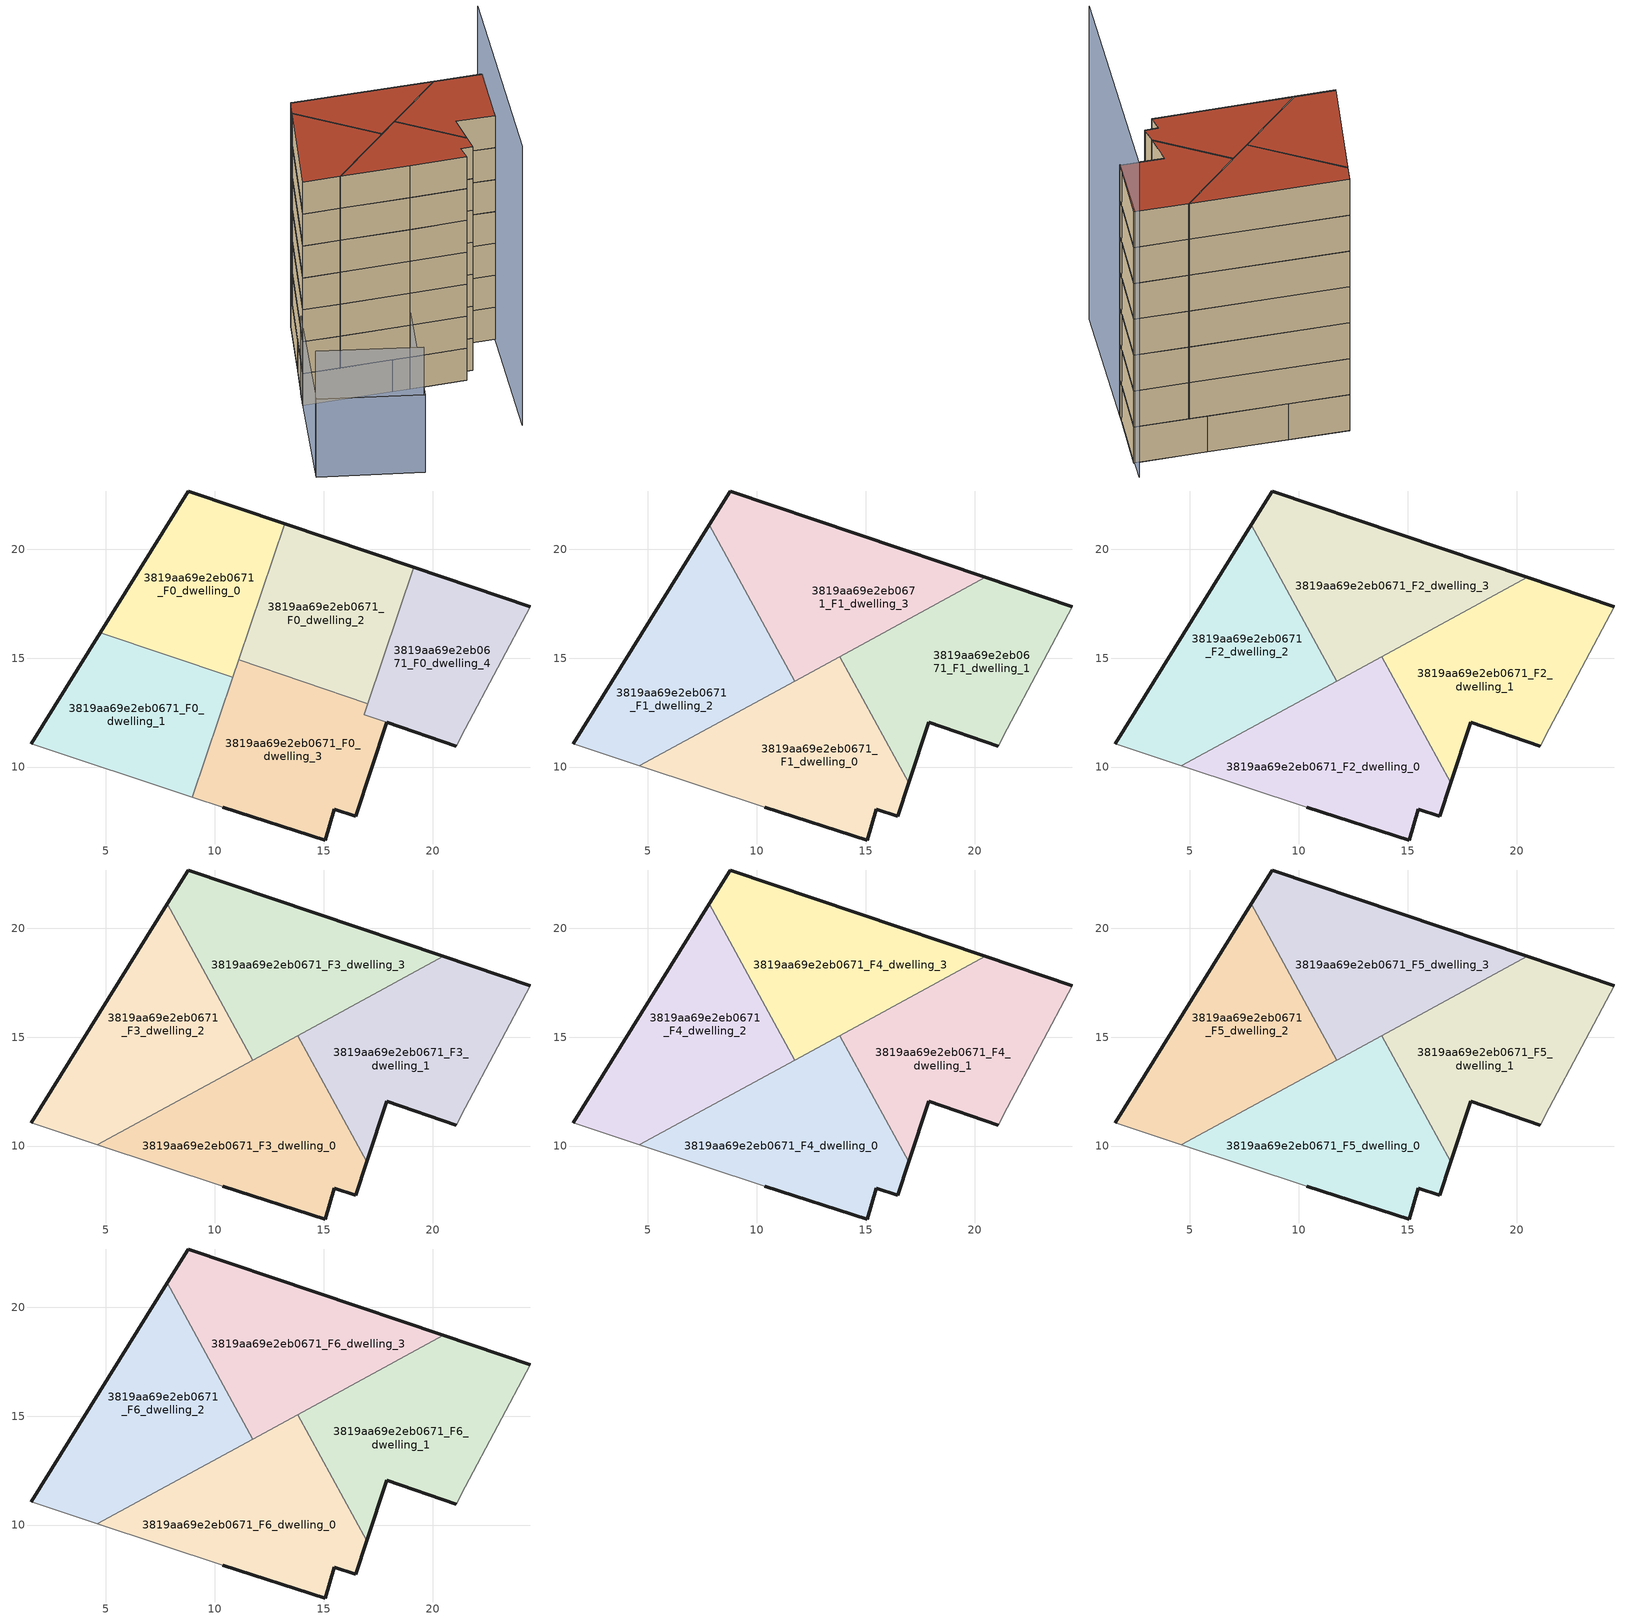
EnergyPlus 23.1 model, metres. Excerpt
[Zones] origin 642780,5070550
3819aa69e2eb0671_F0_dwelling_0
 floor ground (EU_floor_Construction): 10.82,14.11 13.2,21.17 8.77,22.67 4.73,16.17 z0
 wall outside (EU_wall_Construction): 4.73,16.17 8.77,22.67 13.2,21.17 z0:3
 wall to 3819aa69e2eb0671_F0_dwelling_1 (EU_wall_Construction): 10.82,14.11 4.73,16.17 z0:3
 wall to 3819aa69e2eb0671_F0_dwelling_2 (EU_wall_Construction): 13.2,21.17 11.09,14.92 z0:3
 wall to 3819aa69e2eb0671_F0_dwelling_3 (EU_wall_Construction): 11.09,14.92 10.82,14.11 z0:3
3819aa69e2eb0671_F0_dwelling_1
 floor ground (EU_floor_Construction): 8.96,8.62 10.82,14.11 4.73,16.17 1.56,11.06 z0
 wall outside (EU_wall_Construction): 1.56,11.06 4.73,16.17 z0:3
 wall adiabatic (EU_wall_Construction): 8.96,8.62 1.56,11.06 z0:3
 wall to 3819aa69e2eb0671_F0_dwelling_3 (EU_wall_Construction): 10.82,14.11 8.96,8.62 z0:3
3819aa69e2eb0671_F0_dwelling_2
 floor ground (EU_floor_Construction): 17.02,12.91 19.13,19.17 13.2,21.17 11.09,14.92 z0
 wall outside (EU_wall_Construction): 13.2,21.17 19.13,19.17 z0:3
 wall to 3819aa69e2eb0671_F0_dwelling_3 (EU_wall_Construction): 17.02,12.91 11.09,14.92 z0:3
 wall to 3819aa69e2eb0671_F0_dwelling_4 (EU_wall_Construction): 19.13,19.17 17.02,12.91 z0:3
3819aa69e2eb0671_F0_dwelling_3
 floor ground (EU_floor_Construction): 16.47,7.75 17.88,12.06 16.85,12.41 17.02,12.91 11.09,14.92 8.96,8.62 10.37,8.16 15.07,6.65 15.47,8.05 z0
 wall outside (EU_wall_Construction): 17.88,12.06 16.47,7.75 15.47,8.05 15.07,6.65 10.37,8.16 z0:3
 wall adiabatic (EU_wall_Construction): 10.37,8.16 8.96,8.62 z0:3
 wall to 3819aa69e2eb0671_F0_dwelling_4 (EU_wall_Construction): 16.85,12.41 17.88,12.06 / 17.02,12.91 16.85,12.42 z0:3; 16.85,12.42,3 16.85,12.42,0 16.85,12.41,0
3819aa69e2eb0671_F0_dwelling_4
 floor ground (EU_floor_Construction): 21.48,11.76 24.48,17.36 19.13,19.17 16.85,12.41 21.08,10.96 z0
 wall outside (EU_wall_Construction): 19.13,19.17 24.48,17.36 / 21.08,10.96 17.88,12.06 z0:3
 wall adiabatic (EU_wall_Construction): 24.48,17.36 21.48,11.76 21.08,10.96 z0:3
3819aa69e2eb0671_F1_dwelling_0
 floor to 3819aa69e2eb0671_F0_dwelling_3 (EU_floor_Construction): 16.47,7.75 16.97,9.27 14.52,13.76 12.59,14.41 10.54,13.29 8.96,8.62 10.37,8.16 15.07,6.65 15.47,8.05 z3
 floor to 3819aa69e2eb0671_F0_dwelling_2 (EU_floor_Construction): 14.52,13.76 13.8,15.07 12.59,14.41 z3
 floor to 3819aa69e2eb0671_F0_dwelling_1 (EU_floor_Construction): 8.96,8.62 10.54,13.29 4.61,10.06 z3
 wall outside (EU_wall_Construction): 16.97,9.27 16.47,7.75 15.47,8.05 15.07,6.65 10.37,8.16 z3:6
 wall adiabatic (EU_wall_Construction): 10.37,8.16 4.61,10.06 z3:6
 wall to 3819aa69e2eb0671_F1_dwelling_1 (EU_wall_Construction): 13.8,15.07 16.97,9.27 z3:6
 wall to 3819aa69e2eb0671_F1_dwelling_2 (EU_wall_Construction): 4.61,10.06 11.73,13.94 z3:6
 wall to 3819aa69e2eb0671_F1_dwelling_3 (EU_wall_Construction): 11.73,13.94 13.8,15.07 z3:6
3819aa69e2eb0671_F1_dwelling_1
 floor outside (EU_floor_Construction): 21.08,10.96 16.85,12.42 18.64,17.71 16.85,12.41 z3
 floor to 3819aa69e2eb0671_F0_dwelling_4 (EU_floor_Construction): 21.48,11.76 24.48,17.36 20.48,18.71 18.64,17.71 16.85,12.42 21.08,10.96 z3
 floor to 3819aa69e2eb0671_F0_dwelling_2 (EU_floor_Construction): 17.02,12.91 18.64,17.71 13.8,15.07 14.52,13.76 z3
 floor to 3819aa69e2eb0671_F0_dwelling_3 (EU_floor_Construction): 16.97,9.27 17.88,12.06 16.85,12.41 17.02,12.91 14.52,13.76 z3
 wall outside (EU_wall_Construction): 20.48,18.71 24.48,17.36 / 21.08,10.96 17.88,12.06 16.97,9.27 z3:6
 wall adiabatic (EU_wall_Construction): 24.48,17.36 21.48,11.76 21.08,10.96 z3:6
 wall to 3819aa69e2eb0671_F1_dwelling_3 (EU_wall_Construction): 13.8,15.07 20.48,18.71 z3:6
3819aa69e2eb0671_F1_dwelling_2
 floor to 3819aa69e2eb0671_F0_dwelling_0 (EU_floor_Construction): 10.82,14.11 11.13,15.05 7.82,21.12 4.73,16.17 z3
 floor to 3819aa69e2eb0671_F0_dwelling_1 (EU_floor_Construction): 10.54,13.29 10.82,14.11 4.73,16.17 1.56,11.06 4.61,10.06 z3
 floor to 3819aa69e2eb0671_F0_dwelling_3 (EU_floor_Construction): 11.73,13.94 11.23,14.87 11.09,14.92 10.54,13.29 z3
 floor to 3819aa69e2eb0671_F0_dwelling_2 (EU_floor_Construction): 11.23,14.87 11.13,15.05 11.09,14.92 z3
 wall outside (EU_wall_Construction): 1.56,11.06 7.81,21.12 z3:6
 wall to 3819aa69e2eb0671_F1_dwelling_3 (EU_wall_Construction): 7.81,21.12 11.73,13.94 z3:6
 wall adiabatic (EU_wall_Construction): 4.61,10.06 1.56,11.06 z3:6
3819aa69e2eb0671_F1_dwelling_3
 floor to 3819aa69e2eb0671_F0_dwelling_2 (EU_floor_Construction): 18.64,17.71 19.13,19.17 13.2,21.17 11.13,15.05 11.23,14.87 12.59,14.41 z3
 floor to 3819aa69e2eb0671_F0_dwelling_0 (EU_floor_Construction): 11.13,15.05 13.2,21.17 8.77,22.67 7.82,21.12 z3
 floor to 3819aa69e2eb0671_F0_dwelling_3 (EU_floor_Construction): 12.59,14.41 11.23,14.87 11.73,13.94 z3
 floor to 3819aa69e2eb0671_F0_dwelling_4 (EU_floor_Construction): 20.48,18.71 19.13,19.17 18.64,17.71 z3
 wall outside (EU_wall_Construction): 7.81,21.12 8.77,22.67 20.48,18.71 z3:6
3819aa69e2eb0671_F2_dwelling_0
 floor to 3819aa69e2eb0671_F1_dwelling_0 (EU_floor_Construction): 16.47,7.75 16.97,9.27 13.8,15.07 4.61,10.06 10.37,8.16 15.07,6.65 15.47,8.05 z6
 wall outside (EU_wall_Construction): 16.97,9.27 16.47,7.75 15.47,8.05 15.07,6.65 10.37,8.16 z6:9
 wall adiabatic (EU_wall_Construction): 10.37,8.16 4.61,10.06 z6:9
 wall to 3819aa69e2eb0671_F2_dwelling_1 (EU_wall_Construction): 13.8,15.07 16.97,9.27 z6:9
 wall to 3819aa69e2eb0671_F2_dwelling_2 (EU_wall_Construction): 4.61,10.06 11.73,13.94 z6:9
 wall to 3819aa69e2eb0671_F2_dwelling_3 (EU_wall_Construction): 11.73,13.94 13.8,15.07 z6:9
3819aa69e2eb0671_F2_dwelling_1
 floor to 3819aa69e2eb0671_F1_dwelling_1 (EU_floor_Construction): 21.08,10.96 21.48,11.76 24.48,17.36 20.48,18.71 13.8,15.07 16.97,9.27 17.88,12.06 z6
 wall outside (EU_wall_Construction): 20.48,18.71 24.48,17.36 / 21.08,10.96 17.88,12.06 16.97,9.27 z6:9
 wall adiabatic (EU_wall_Construction): 24.48,17.36 21.48,11.76 21.08,10.96 z6:9
 wall to 3819aa69e2eb0671_F2_dwelling_3 (EU_wall_Construction): 13.8,15.07 20.48,18.71 z6:9
3819aa69e2eb0671_F2_dwelling_2
 floor to 3819aa69e2eb0671_F1_dwelling_2 (EU_floor_Construction): 11.73,13.94 7.81,21.12 1.56,11.06 4.61,10.06 z6
 wall outside (EU_wall_Construction): 1.56,11.06 7.81,21.12 z6:9
 wall to 3819aa69e2eb0671_F2_dwelling_3 (EU_wall_Construction): 7.81,21.12 11.73,13.94 z6:9
 wall adiabatic (EU_wall_Construction): 4.61,10.06 1.56,11.06 z6:9
3819aa69e2eb0671_F2_dwelling_3
 floor to 3819aa69e2eb0671_F1_dwelling_3 (EU_floor_Construction): 20.48,18.71 8.77,22.67 7.81,21.12 11.73,13.94 z6
 wall outside (EU_wall_Construction): 7.81,21.12 8.77,22.67 20.48,18.71 z6:9
3819aa69e2eb0671_F3_dwelling_0
 floor to 3819aa69e2eb0671_F2_dwelling_0 (EU_floor_Construction): 16.47,7.75 16.97,9.27 13.8,15.07 4.61,10.06 10.37,8.16 15.07,6.65 15.47,8.05 z9
 wall outside (EU_wall_Construction): 16.97,9.27 16.47,7.75 15.47,8.05 15.07,6.65 10.37,8.16 z9:12
 wall adiabatic (EU_wall_Construction): 10.37,8.16 4.61,10.06 z9:12
 wall to 3819aa69e2eb0671_F3_dwelling_1 (EU_wall_Construction): 13.8,15.07 16.97,9.27 z9:12
 wall to 3819aa69e2eb0671_F3_dwelling_2 (EU_wall_Construction): 4.61,10.06 11.73,13.94 z9:12
 wall to 3819aa69e2eb0671_F3_dwelling_3 (EU_wall_Construction): 11.73,13.94 13.8,15.07 z9:12
3819aa69e2eb0671_F3_dwelling_1
 floor to 3819aa69e2eb0671_F2_dwelling_1 (EU_floor_Construction): 21.08,10.96 21.48,11.76 24.48,17.36 20.48,18.71 13.8,15.07 16.97,9.27 17.88,12.06 z9
 wall outside (EU_wall_Construction): 20.48,18.71 24.48,17.36 / 21.08,10.96 17.88,12.06 16.97,9.27 z9:12
 wall adiabatic (EU_wall_Construction): 24.48,17.36 21.48,11.76 21.08,10.96 z9:12
 wall to 3819aa69e2eb0671_F3_dwelling_3 (EU_wall_Construction): 13.8,15.07 20.48,18.71 z9:12
3819aa69e2eb0671_F3_dwelling_2
 floor to 3819aa69e2eb0671_F2_dwelling_2 (EU_floor_Construction): 11.73,13.94 7.81,21.12 1.56,11.06 4.61,10.06 z9
 wall outside (EU_wall_Construction): 1.56,11.06 7.81,21.12 z9:12
 wall to 3819aa69e2eb0671_F3_dwelling_3 (EU_wall_Construction): 7.81,21.12 11.73,13.94 z9:12
 wall adiabatic (EU_wall_Construction): 4.61,10.06 1.56,11.06 z9:12
3819aa69e2eb0671_F3_dwelling_3
 floor to 3819aa69e2eb0671_F2_dwelling_3 (EU_floor_Construction): 20.48,18.71 8.77,22.67 7.81,21.12 11.73,13.94 z9
 wall outside (EU_wall_Construction): 7.81,21.12 8.77,22.67 20.48,18.71 z9:12
3819aa69e2eb0671_F4_dwelling_0
 floor to 3819aa69e2eb0671_F3_dwelling_0 (EU_floor_Construction): 16.47,7.75 16.97,9.27 13.8,15.07 4.61,10.06 10.37,8.16 15.07,6.65 15.47,8.05 z12
 wall outside (EU_wall_Construction): 16.97,9.27 16.47,7.75 15.47,8.05 15.07,6.65 10.37,8.16 z12:15
 wall adiabatic (EU_wall_Construction): 10.37,8.16 4.61,10.06 z12:15
 wall to 3819aa69e2eb0671_F4_dwelling_1 (EU_wall_Construction): 13.8,15.07 16.97,9.27 z12:15
 wall to 3819aa69e2eb0671_F4_dwelling_2 (EU_wall_Construction): 4.61,10.06 11.73,13.94 z12:15
 wall to 3819aa69e2eb0671_F4_dwelling_3 (EU_wall_Construction): 11.73,13.94 13.8,15.07 z12:15
3819aa69e2eb0671_F4_dwelling_1
 floor to 3819aa69e2eb0671_F3_dwelling_1 (EU_floor_Construction): 21.08,10.96 21.48,11.76 24.48,17.36 20.48,18.71 13.8,15.07 16.97,9.27 17.88,12.06 z12
 wall outside (EU_wall_Construction): 20.48,18.71 24.48,17.36 / 21.08,10.96 17.88,12.06 16.97,9.27 z12:15
 wall adiabatic (EU_wall_Construction): 24.48,17.36 21.48,11.76 21.08,10.96 z12:15
 wall to 3819aa69e2eb0671_F4_dwelling_3 (EU_wall_Construction): 13.8,15.07 20.48,18.71 z12:15
3819aa69e2eb0671_F4_dwelling_2
 floor to 3819aa69e2eb0671_F3_dwelling_2 (EU_floor_Construction): 11.73,13.94 7.81,21.12 1.56,11.06 4.61,10.06 z12
 wall outside (EU_wall_Construction): 1.56,11.06 7.81,21.12 z12:15
 wall to 3819aa69e2eb0671_F4_dwelling_3 (EU_wall_Construction): 7.81,21.12 11.73,13.94 z12:15
 wall adiabatic (EU_wall_Construction): 4.61,10.06 1.56,11.06 z12:15
3819aa69e2eb0671_F4_dwelling_3
 floor to 3819aa69e2eb0671_F3_dwelling_3 (EU_floor_Construction): 20.48,18.71 8.77,22.67 7.81,21.12 11.73,13.94 z12
 wall outside (EU_wall_Construction): 7.81,21.12 8.77,22.67 20.48,18.71 z12:15
3819aa69e2eb0671_F5_dwelling_0
 floor to 3819aa69e2eb0671_F4_dwelling_0 (EU_floor_Construction): 16.47,7.75 16.97,9.27 13.8,15.07 4.61,10.06 10.37,8.16 15.07,6.65 15.47,8.05 z15
 wall outside (EU_wall_Construction): 16.97,9.27 16.47,7.75 15.47,8.05 15.07,6.65 10.37,8.16 z15:18
 wall adiabatic (EU_wall_Construction): 10.37,8.16 4.61,10.06 z15:18
 wall to 3819aa69e2eb0671_F5_dwelling_1 (EU_wall_Construction): 13.8,15.07 16.97,9.27 z15:18
 wall to 3819aa69e2eb0671_F5_dwelling_2 (EU_wall_Construction): 4.61,10.06 11.73,13.94 z15:18
 wall to 3819aa69e2eb0671_F5_dwelling_3 (EU_wall_Construction): 11.73,13.94 13.8,15.07 z15:18
3819aa69e2eb0671_F5_dwelling_1
 floor to 3819aa69e2eb0671_F4_dwelling_1 (EU_floor_Construction): 21.08,10.96 21.48,11.76 24.48,17.36 20.48,18.71 13.8,15.07 16.97,9.27 17.88,12.06 z15
 wall outside (EU_wall_Construction): 20.48,18.71 24.48,17.36 / 21.08,10.96 17.88,12.06 16.97,9.27 z15:18
 wall adiabatic (EU_wall_Construction): 24.48,17.36 21.48,11.76 21.08,10.96 z15:18
 wall to 3819aa69e2eb0671_F5_dwelling_3 (EU_wall_Construction): 13.8,15.07 20.48,18.71 z15:18
3819aa69e2eb0671_F5_dwelling_2
 floor to 3819aa69e2eb0671_F4_dwelling_2 (EU_floor_Construction): 11.73,13.94 7.81,21.12 1.56,11.06 4.61,10.06 z15
 wall outside (EU_wall_Construction): 1.56,11.06 7.81,21.12 z15:18
 wall to 3819aa69e2eb0671_F5_dwelling_3 (EU_wall_Construction): 7.81,21.12 11.73,13.94 z15:18
 wall adiabatic (EU_wall_Construction): 4.61,10.06 1.56,11.06 z15:18
3819aa69e2eb0671_F5_dwelling_3
 floor to 3819aa69e2eb0671_F4_dwelling_3 (EU_floor_Construction): 20.48,18.71 8.77,22.67 7.81,21.12 11.73,13.94 z15
 wall outside (EU_wall_Construction): 7.81,21.12 8.77,22.67 20.48,18.71 z15:18
3819aa69e2eb0671_F6_dwelling_0
 floor to 3819aa69e2eb0671_F5_dwelling_0 (EU_floor_Construction): 16.47,7.75 16.97,9.27 13.8,15.07 4.61,10.06 10.37,8.16 15.07,6.65 15.47,8.05 z18
 wall outside (EU_wall_Construction): 16.97,9.27 16.47,7.75 15.47,8.05 15.07,6.65 10.37,8.16 z18:21
 wall adiabatic (EU_wall_Construction): 10.37,8.16 4.61,10.06 z18:21
 wall to 3819aa69e2eb0671_F6_dwelling_1 (EU_wall_Construction): 13.8,15.07 16.97,9.27 z18:21
 wall to 3819aa69e2eb0671_F6_dwelling_2 (EU_wall_Construction): 4.61,10.06 11.73,13.94 z18:21
 wall to 3819aa69e2eb0671_F6_dwelling_3 (EU_wall_Construction): 11.73,13.94 13.8,15.07 z18:21
 roof outside (EU_roof_Construction): 13.8,15.07 16.97,9.27 16.47,7.75 15.47,8.05 15.07,6.65 10.37,8.16 4.61,10.06 z21
3819aa69e2eb0671_F6_dwelling_1
 floor to 3819aa69e2eb0671_F5_dwelling_1 (EU_floor_Construction): 21.08,10.96 21.48,11.76 24.48,17.36 20.48,18.71 13.8,15.07 16.97,9.27 17.88,12.06 z18
 wall outside (EU_wall_Construction): 20.48,18.71 24.48,17.36 / 21.08,10.96 17.88,12.06 16.97,9.27 z18:21
 wall adiabatic (EU_wall_Construction): 24.48,17.36 21.48,11.76 21.08,10.96 z18:21
 wall to 3819aa69e2eb0671_F6_dwelling_3 (EU_wall_Construction): 13.8,15.07 20.48,18.71 z18:21
 roof outside (EU_roof_Construction): 24.48,17.36 21.48,11.76 21.08,10.96 17.88,12.06 16.97,9.27 13.8,15.07 20.48,18.71 z21
3819aa69e2eb0671_F6_dwelling_2
 floor to 3819aa69e2eb0671_F5_dwelling_2 (EU_floor_Construction): 11.73,13.94 7.81,21.12 1.56,11.06 4.61,10.06 z18
 wall outside (EU_wall_Construction): 1.56,11.06 7.81,21.12 z18:21
 wall to 3819aa69e2eb0671_F6_dwelling_3 (EU_wall_Construction): 7.81,21.12 11.73,13.94 z18:21
 wall adiabatic (EU_wall_Construction): 4.61,10.06 1.56,11.06 z18:21
 roof outside (EU_roof_Construction): 7.81,21.12 11.73,13.94 4.61,10.06 1.56,11.06 z21
3819aa69e2eb0671_F6_dwelling_3
 floor to 3819aa69e2eb0671_F5_dwelling_3 (EU_floor_Construction): 20.48,18.71 8.77,22.67 7.81,21.12 11.73,13.94 z18
 wall outside (EU_wall_Construction): 7.81,21.12 8.77,22.67 20.48,18.71 z18:21
 roof outside (EU_roof_Construction): 20.48,18.71 11.73,13.94 7.81,21.12 8.77,22.67 z21
shading: -4.63,0.73 2.96,-3.95 z0:11.7; -4.74,0.56 2.62,12.81 / 2.62,12.81 10.37,8.16 / 10.37,8.16 3.01,-4.1 / 3.01,-4.1 -4.74,0.56 z0:7.3; 14.22,-2.26 25.4,19.33 z0:26.2
[Building]
EU S2 Campaign: North Axis=0; Terrain=City; Solar Distribution=FullExterior
[Site:Location]
Lyon-Bron: Latitude=45.75; Longitude=5; Time Zone=1; Elevation=198
[SizingPeriod:WeatherFileDays]
AnnualSizingPeriod: Begin Month=1; Begin Day of Month=1; End Month=12; End Day of Month=31; Day of Week for Start Day=Monday; Use Weather File Daylight Saving Period=No; Use Weather File Rain and Snow Indicators=No
[MATERIAL]
EU_InternalMass_Material: Roughness=MediumRough; Thickness=0.1; Conductivity=1; Density=1800; Specific Heat=900; Thermal Absorptance=0.9; Solar Absorptance=0.7; Visible Absorptance=0.7
[MATERIAL:NOMASS] Roughness=MediumRough; Thermal Absorptance=0.9; Solar Absorptance=0.7; Visible Absorptance=0.7
Name | Thermal Resistance
EU_wall_NoMass | 0.776494
EU_roof_NoMass | 0.486893
EU_floor_NoMass | 0.421597
[CONSTRUCTION]
EU_wall_Construction: EU_wall_NoMass
EU_roof_Construction: EU_roof_NoMass
EU_floor_Construction: EU_floor_NoMass
EU_InternalMass_Construction: EU_InternalMass_Material
[ZONE] Type=1; Multiplier=1; Ceiling Height=autocalculate; Floor Area=autocalculate; Part of Total Floor Area=Yes
Name | Volume
3819aa69e2eb0671_F0_dwelling_0 | 124.014
3819aa69e2eb0671_F1_dwelling_0; 3819aa69e2eb0671_F2_dwelling_0; 3819aa69e2eb0671_F3_dwelling_0; 3819aa69e2eb0671_F4_dwelling_0; 3819aa69e2eb0671_F5_dwelling_0; 3819aa69e2eb0671_F6_dwelling_0 | 155.02
3819aa69e2eb0671_F0_dwelling_1 | 123.998
3819aa69e2eb0671_F1_dwelling_1; 3819aa69e2eb0671_F2_dwelling_1; 3819aa69e2eb0671_F3_dwelling_1; 3819aa69e2eb0671_F4_dwelling_1; 3819aa69e2eb0671_F5_dwelling_1; 3819aa69e2eb0671_F6_dwelling_1 | 155.005
3819aa69e2eb0671_F0_dwelling_2 | 124.003
3819aa69e2eb0671_F1_dwelling_2; 3819aa69e2eb0671_F2_dwelling_2; 3819aa69e2eb0671_F3_dwelling_2; 3819aa69e2eb0671_F4_dwelling_2; 3819aa69e2eb0671_F5_dwelling_2; 3819aa69e2eb0671_F6_dwelling_2 | 155.018
3819aa69e2eb0671_F0_dwelling_3 | 139.746
3819aa69e2eb0671_F1_dwelling_3; 3819aa69e2eb0671_F2_dwelling_3; 3819aa69e2eb0671_F3_dwelling_3; 3819aa69e2eb0671_F4_dwelling_3; 3819aa69e2eb0671_F5_dwelling_3; 3819aa69e2eb0671_F6_dwelling_3 | 155.015
3819aa69e2eb0671_F0_dwelling_4 | 108.27
[INTERNALMASS] Construction=EU_InternalMass_Construction
Name | Zone or ZoneList | Surface Area
3819aa69e2eb0671_F0_dwelling_0_EU_InternalMass | 3819aa69e2eb0671_F0_dwelling_0 | 41.3382
3819aa69e2eb0671_F0_dwelling_1_EU_InternalMass | 3819aa69e2eb0671_F0_dwelling_1 | 41.3322
3819aa69e2eb0671_F0_dwelling_2_EU_InternalMass | 3819aa69e2eb0671_F0_dwelling_2 | 41.3345
3819aa69e2eb0671_F0_dwelling_3_EU_InternalMass | 3819aa69e2eb0671_F0_dwelling_3 | 46.5823
3819aa69e2eb0671_F0_dwelling_4_EU_InternalMass | 3819aa69e2eb0671_F0_dwelling_4 | 36.0888
3819aa69e2eb0671_F1_dwelling_0_EU_InternalMass | 3819aa69e2eb0671_F1_dwelling_0 | 51.6733
3819aa69e2eb0671_F1_dwelling_1_EU_InternalMass | 3819aa69e2eb0671_F1_dwelling_1 | 51.6685
3819aa69e2eb0671_F1_dwelling_2_EU_InternalMass | 3819aa69e2eb0671_F1_dwelling_2 | 51.6728
3819aa69e2eb0671_F1_dwelling_3_EU_InternalMass | 3819aa69e2eb0671_F1_dwelling_3 | 51.6719
3819aa69e2eb0671_F2_dwelling_0_EU_InternalMass | 3819aa69e2eb0671_F2_dwelling_0 | 51.6733
3819aa69e2eb0671_F2_dwelling_1_EU_InternalMass | 3819aa69e2eb0671_F2_dwelling_1 | 51.6685
3819aa69e2eb0671_F2_dwelling_2_EU_InternalMass | 3819aa69e2eb0671_F2_dwelling_2 | 51.6728
3819aa69e2eb0671_F2_dwelling_3_EU_InternalMass | 3819aa69e2eb0671_F2_dwelling_3 | 51.6719
3819aa69e2eb0671_F3_dwelling_0_EU_InternalMass | 3819aa69e2eb0671_F3_dwelling_0 | 51.6733
3819aa69e2eb0671_F3_dwelling_1_EU_InternalMass | 3819aa69e2eb0671_F3_dwelling_1 | 51.6685
3819aa69e2eb0671_F3_dwelling_2_EU_InternalMass | 3819aa69e2eb0671_F3_dwelling_2 | 51.6728
3819aa69e2eb0671_F3_dwelling_3_EU_InternalMass | 3819aa69e2eb0671_F3_dwelling_3 | 51.6719
3819aa69e2eb0671_F4_dwelling_0_EU_InternalMass | 3819aa69e2eb0671_F4_dwelling_0 | 51.6733
3819aa69e2eb0671_F4_dwelling_1_EU_InternalMass | 3819aa69e2eb0671_F4_dwelling_1 | 51.6685
3819aa69e2eb0671_F4_dwelling_2_EU_InternalMass | 3819aa69e2eb0671_F4_dwelling_2 | 51.6728
3819aa69e2eb0671_F4_dwelling_3_EU_InternalMass | 3819aa69e2eb0671_F4_dwelling_3 | 51.6719
3819aa69e2eb0671_F5_dwelling_0_EU_InternalMass | 3819aa69e2eb0671_F5_dwelling_0 | 51.6733
3819aa69e2eb0671_F5_dwelling_1_EU_InternalMass | 3819aa69e2eb0671_F5_dwelling_1 | 51.6685
3819aa69e2eb0671_F5_dwelling_2_EU_InternalMass | 3819aa69e2eb0671_F5_dwelling_2 | 51.6728
3819aa69e2eb0671_F5_dwelling_3_EU_InternalMass | 3819aa69e2eb0671_F5_dwelling_3 | 51.6719
3819aa69e2eb0671_F6_dwelling_0_EU_InternalMass | 3819aa69e2eb0671_F6_dwelling_0 | 51.6733
3819aa69e2eb0671_F6_dwelling_1_EU_InternalMass | 3819aa69e2eb0671_F6_dwelling_1 | 51.6685
3819aa69e2eb0671_F6_dwelling_2_EU_InternalMass | 3819aa69e2eb0671_F6_dwelling_2 | 51.6728
3819aa69e2eb0671_F6_dwelling_3_EU_InternalMass | 3819aa69e2eb0671_F6_dwelling_3 | 51.6719
[OTHEREQUIPMENT] Fuel Type=Electricity; Design Level Calculation Method=Watts/Area; Power per Zone Floor Area=1; Fraction Latent=0; Fraction Radiant=0; Fraction Lost=0; Carbon Dioxide Generation Rate=0; EndUse Subcategory=EU_Step8_InternalGains
Name | Zone or ZoneList or Space or SpaceList | Schedule
EU_Step8_InternalGain_3819aa69e2eb0671_F0_dwelling_0_f000 | 3819aa69e2eb0671_F0_dwelling_0 | EU_Step8_GainSchedule_3819aa69e2eb0671_F0_dwelling_0_f000
EU_Step8_InternalGain_3819aa69e2eb0671_F0_dwelling_1_f000 | 3819aa69e2eb0671_F0_dwelling_1 | EU_Step8_GainSchedule_3819aa69e2eb0671_F0_dwelling_1_f000
EU_Step8_InternalGain_3819aa69e2eb0671_F0_dwelling_2_f000 | 3819aa69e2eb0671_F0_dwelling_2 | EU_Step8_GainSchedule_3819aa69e2eb0671_F0_dwelling_2_f000
EU_Step8_InternalGain_3819aa69e2eb0671_F0_dwelling_3_f000 | 3819aa69e2eb0671_F0_dwelling_3 | EU_Step8_GainSchedule_3819aa69e2eb0671_F0_dwelling_3_f000
EU_Step8_InternalGain_3819aa69e2eb0671_F0_dwelling_4_f000 | 3819aa69e2eb0671_F0_dwelling_4 | EU_Step8_GainSchedule_3819aa69e2eb0671_F0_dwelling_4_f000
EU_Step8_InternalGain_3819aa69e2eb0671_F1_dwelling_0_f000 | 3819aa69e2eb0671_F1_dwelling_0 | EU_Step8_GainSchedule_3819aa69e2eb0671_F1_dwelling_0_f000
EU_Step8_InternalGain_3819aa69e2eb0671_F1_dwelling_1_f000 | 3819aa69e2eb0671_F1_dwelling_1 | EU_Step8_GainSchedule_3819aa69e2eb0671_F1_dwelling_1_f000
EU_Step8_InternalGain_3819aa69e2eb0671_F1_dwelling_2_f000 | 3819aa69e2eb0671_F1_dwelling_2 | EU_Step8_GainSchedule_3819aa69e2eb0671_F1_dwelling_2_f000
EU_Step8_InternalGain_3819aa69e2eb0671_F1_dwelling_3_f000 | 3819aa69e2eb0671_F1_dwelling_3 | EU_Step8_GainSchedule_3819aa69e2eb0671_F1_dwelling_3_f000
EU_Step8_InternalGain_3819aa69e2eb0671_F2_dwelling_0_f000 | 3819aa69e2eb0671_F2_dwelling_0 | EU_Step8_GainSchedule_3819aa69e2eb0671_F2_dwelling_0_f000
EU_Step8_InternalGain_3819aa69e2eb0671_F2_dwelling_1_f000 | 3819aa69e2eb0671_F2_dwelling_1 | EU_Step8_GainSchedule_3819aa69e2eb0671_F2_dwelling_1_f000
EU_Step8_InternalGain_3819aa69e2eb0671_F2_dwelling_2_f000 | 3819aa69e2eb0671_F2_dwelling_2 | EU_Step8_GainSchedule_3819aa69e2eb0671_F2_dwelling_2_f000
EU_Step8_InternalGain_3819aa69e2eb0671_F2_dwelling_3_f000 | 3819aa69e2eb0671_F2_dwelling_3 | EU_Step8_GainSchedule_3819aa69e2eb0671_F2_dwelling_3_f000
EU_Step8_InternalGain_3819aa69e2eb0671_F3_dwelling_0_f000 | 3819aa69e2eb0671_F3_dwelling_0 | EU_Step8_GainSchedule_3819aa69e2eb0671_F3_dwelling_0_f000
EU_Step8_InternalGain_3819aa69e2eb0671_F3_dwelling_1_f000 | 3819aa69e2eb0671_F3_dwelling_1 | EU_Step8_GainSchedule_3819aa69e2eb0671_F3_dwelling_1_f000
EU_Step8_InternalGain_3819aa69e2eb0671_F3_dwelling_2_f000 | 3819aa69e2eb0671_F3_dwelling_2 | EU_Step8_GainSchedule_3819aa69e2eb0671_F3_dwelling_2_f000
EU_Step8_InternalGain_3819aa69e2eb0671_F3_dwelling_3_f000 | 3819aa69e2eb0671_F3_dwelling_3 | EU_Step8_GainSchedule_3819aa69e2eb0671_F3_dwelling_3_f000
EU_Step8_InternalGain_3819aa69e2eb0671_F4_dwelling_0_f000 | 3819aa69e2eb0671_F4_dwelling_0 | EU_Step8_GainSchedule_3819aa69e2eb0671_F4_dwelling_0_f000
EU_Step8_InternalGain_3819aa69e2eb0671_F4_dwelling_1_f000 | 3819aa69e2eb0671_F4_dwelling_1 | EU_Step8_GainSchedule_3819aa69e2eb0671_F4_dwelling_1_f000
EU_Step8_InternalGain_3819aa69e2eb0671_F4_dwelling_2_f000 | 3819aa69e2eb0671_F4_dwelling_2 | EU_Step8_GainSchedule_3819aa69e2eb0671_F4_dwelling_2_f000
EU_Step8_InternalGain_3819aa69e2eb0671_F4_dwelling_3_f000 | 3819aa69e2eb0671_F4_dwelling_3 | EU_Step8_GainSchedule_3819aa69e2eb0671_F4_dwelling_3_f000
EU_Step8_InternalGain_3819aa69e2eb0671_F5_dwelling_0_f000 | 3819aa69e2eb0671_F5_dwelling_0 | EU_Step8_GainSchedule_3819aa69e2eb0671_F5_dwelling_0_f000
EU_Step8_InternalGain_3819aa69e2eb0671_F5_dwelling_1_f000 | 3819aa69e2eb0671_F5_dwelling_1 | EU_Step8_GainSchedule_3819aa69e2eb0671_F5_dwelling_1_f000
EU_Step8_InternalGain_3819aa69e2eb0671_F5_dwelling_2_f000 | 3819aa69e2eb0671_F5_dwelling_2 | EU_Step8_GainSchedule_3819aa69e2eb0671_F5_dwelling_2_f000
EU_Step8_InternalGain_3819aa69e2eb0671_F5_dwelling_3_f000 | 3819aa69e2eb0671_F5_dwelling_3 | EU_Step8_GainSchedule_3819aa69e2eb0671_F5_dwelling_3_f000
EU_Step8_InternalGain_3819aa69e2eb0671_F6_dwelling_0_f000 | 3819aa69e2eb0671_F6_dwelling_0 | EU_Step8_GainSchedule_3819aa69e2eb0671_F6_dwelling_0_f000
EU_Step8_InternalGain_3819aa69e2eb0671_F6_dwelling_1_f000 | 3819aa69e2eb0671_F6_dwelling_1 | EU_Step8_GainSchedule_3819aa69e2eb0671_F6_dwelling_1_f000
EU_Step8_InternalGain_3819aa69e2eb0671_F6_dwelling_2_f000 | 3819aa69e2eb0671_F6_dwelling_2 | EU_Step8_GainSchedule_3819aa69e2eb0671_F6_dwelling_2_f000
EU_Step8_InternalGain_3819aa69e2eb0671_F6_dwelling_3_f000 | 3819aa69e2eb0671_F6_dwelling_3 | EU_Step8_GainSchedule_3819aa69e2eb0671_F6_dwelling_3_f000
[ZONEVENTILATION:DESIGNFLOWRATE] Schedule=EU_AlwaysOn; Design Flow Rate Calculation Method=AirChanges/Hour; Air Changes per Hour=0.693814; Ventilation Type=Natural; Fan Pressure Rise=0; Fan Total Efficiency=1; Constant Term Coefficient=1; Temperature Term Coefficient=0; Velocity Term Coefficient=0; Velocity Squared Term Coefficient=0; Minimum Indoor Temperature=-100; Maximum Indoor Temperature=100; Delta Temperature=-100; Minimum Outdoor Temperature=-100; Maximum Outdoor Temperature=100; Maximum Wind Speed=40
Name | Zone or ZoneList or Space or SpaceList
EU_ConstantAir_3819aa69e2eb0671_F0_dwelling_0 | 3819aa69e2eb0671_F0_dwelling_0
EU_ConstantAir_3819aa69e2eb0671_F0_dwelling_1 | 3819aa69e2eb0671_F0_dwelling_1
EU_ConstantAir_3819aa69e2eb0671_F0_dwelling_2 | 3819aa69e2eb0671_F0_dwelling_2
EU_ConstantAir_3819aa69e2eb0671_F0_dwelling_3 | 3819aa69e2eb0671_F0_dwelling_3
EU_ConstantAir_3819aa69e2eb0671_F0_dwelling_4 | 3819aa69e2eb0671_F0_dwelling_4
EU_ConstantAir_3819aa69e2eb0671_F1_dwelling_0 | 3819aa69e2eb0671_F1_dwelling_0
EU_ConstantAir_3819aa69e2eb0671_F1_dwelling_1 | 3819aa69e2eb0671_F1_dwelling_1
EU_ConstantAir_3819aa69e2eb0671_F1_dwelling_2 | 3819aa69e2eb0671_F1_dwelling_2
EU_ConstantAir_3819aa69e2eb0671_F1_dwelling_3 | 3819aa69e2eb0671_F1_dwelling_3
EU_ConstantAir_3819aa69e2eb0671_F2_dwelling_0 | 3819aa69e2eb0671_F2_dwelling_0
EU_ConstantAir_3819aa69e2eb0671_F2_dwelling_1 | 3819aa69e2eb0671_F2_dwelling_1
EU_ConstantAir_3819aa69e2eb0671_F2_dwelling_2 | 3819aa69e2eb0671_F2_dwelling_2
EU_ConstantAir_3819aa69e2eb0671_F2_dwelling_3 | 3819aa69e2eb0671_F2_dwelling_3
EU_ConstantAir_3819aa69e2eb0671_F3_dwelling_0 | 3819aa69e2eb0671_F3_dwelling_0
EU_ConstantAir_3819aa69e2eb0671_F3_dwelling_1 | 3819aa69e2eb0671_F3_dwelling_1
EU_ConstantAir_3819aa69e2eb0671_F3_dwelling_2 | 3819aa69e2eb0671_F3_dwelling_2
EU_ConstantAir_3819aa69e2eb0671_F3_dwelling_3 | 3819aa69e2eb0671_F3_dwelling_3
EU_ConstantAir_3819aa69e2eb0671_F4_dwelling_0 | 3819aa69e2eb0671_F4_dwelling_0
EU_ConstantAir_3819aa69e2eb0671_F4_dwelling_1 | 3819aa69e2eb0671_F4_dwelling_1
EU_ConstantAir_3819aa69e2eb0671_F4_dwelling_2 | 3819aa69e2eb0671_F4_dwelling_2
EU_ConstantAir_3819aa69e2eb0671_F4_dwelling_3 | 3819aa69e2eb0671_F4_dwelling_3
EU_ConstantAir_3819aa69e2eb0671_F5_dwelling_0 | 3819aa69e2eb0671_F5_dwelling_0
EU_ConstantAir_3819aa69e2eb0671_F5_dwelling_1 | 3819aa69e2eb0671_F5_dwelling_1
EU_ConstantAir_3819aa69e2eb0671_F5_dwelling_2 | 3819aa69e2eb0671_F5_dwelling_2
EU_ConstantAir_3819aa69e2eb0671_F5_dwelling_3 | 3819aa69e2eb0671_F5_dwelling_3
EU_ConstantAir_3819aa69e2eb0671_F6_dwelling_0 | 3819aa69e2eb0671_F6_dwelling_0
EU_ConstantAir_3819aa69e2eb0671_F6_dwelling_1 | 3819aa69e2eb0671_F6_dwelling_1
EU_ConstantAir_3819aa69e2eb0671_F6_dwelling_2 | 3819aa69e2eb0671_F6_dwelling_2
EU_ConstantAir_3819aa69e2eb0671_F6_dwelling_3 | 3819aa69e2eb0671_F6_dwelling_3
[HVACTEMPLATE:THERMOSTAT] Constant Heating Setpoint=20; Constant Cooling Setpoint=50
EU_HeatOnly_3819aa69e2eb0671_F0_dwelling_0; EU_HeatOnly_3819aa69e2eb0671_F0_dwelling_1; EU_HeatOnly_3819aa69e2eb0671_F0_dwelling_2; EU_HeatOnly_3819aa69e2eb0671_F0_dwelling_3; EU_HeatOnly_3819aa69e2eb0671_F0_dwelling_4; EU_HeatOnly_3819aa69e2eb0671_F1_dwelling_0; EU_HeatOnly_3819aa69e2eb0671_F1_dwelling_1; EU_HeatOnly_3819aa69e2eb0671_F1_dwelling_2; EU_HeatOnly_3819aa69e2eb0671_F1_dwelling_3; EU_HeatOnly_3819aa69e2eb0671_F2_dwelling_0; EU_HeatOnly_3819aa69e2eb0671_F2_dwelling_1; EU_HeatOnly_3819aa69e2eb0671_F2_dwelling_2; EU_HeatOnly_3819aa69e2eb0671_F2_dwelling_3; EU_HeatOnly_3819aa69e2eb0671_F3_dwelling_0; EU_HeatOnly_3819aa69e2eb0671_F3_dwelling_1; EU_HeatOnly_3819aa69e2eb0671_F3_dwelling_2; EU_HeatOnly_3819aa69e2eb0671_F3_dwelling_3; EU_HeatOnly_3819aa69e2eb0671_F4_dwelling_0; EU_HeatOnly_3819aa69e2eb0671_F4_dwelling_1; EU_HeatOnly_3819aa69e2eb0671_F4_dwelling_2; EU_HeatOnly_3819aa69e2eb0671_F4_dwelling_3; EU_HeatOnly_3819aa69e2eb0671_F5_dwelling_0; EU_HeatOnly_3819aa69e2eb0671_F5_dwelling_1; EU_HeatOnly_3819aa69e2eb0671_F5_dwelling_2; EU_HeatOnly_3819aa69e2eb0671_F5_dwelling_3; EU_HeatOnly_3819aa69e2eb0671_F6_dwelling_0; EU_HeatOnly_3819aa69e2eb0671_F6_dwelling_1; EU_HeatOnly_3819aa69e2eb0671_F6_dwelling_2; EU_HeatOnly_3819aa69e2eb0671_F6_dwelling_3
[HVACTEMPLATE:ZONE:IDEALLOADSAIRSYSTEM] System Availability Schedule=EU_AlwaysOn; Maximum Heating Supply Air Temperature=50; Minimum Cooling Supply Air Temperature=13; Maximum Heating Supply Air Humidity Ratio=0.0156; Minimum Cooling Supply Air Humidity Ratio=0.0077; Heating Limit=NoLimit; Cooling Limit=NoLimit; Heating Availability Schedule=EU_AlwaysOn; Cooling Availability Schedule=EU_CoolingOff; Dehumidification Control Type=ConstantSensibleHeatRatio; Cooling Sensible Heat Ratio=0.7; Dehumidification Setpoint=60; Humidification Control Type=None; Humidification Setpoint=30; Outdoor Air Method=None; Outdoor Air Flow Rate per Person=0.00944; Outdoor Air Flow Rate per Zone Floor Area=0; Outdoor Air Flow Rate per Zone=0; Demand Controlled Ventilation Type=None; Outdoor Air Economizer Type=NoEconomizer; Heat Recovery Type=None; Sensible Heat Recovery Effectiveness=0.7; Latent Heat Recovery Effectiveness=0.65
Name | Template Thermostat
3819aa69e2eb0671_F0_dwelling_0 | EU_HeatOnly_3819aa69e2eb0671_F0_dwelling_0
3819aa69e2eb0671_F0_dwelling_1 | EU_HeatOnly_3819aa69e2eb0671_F0_dwelling_1
3819aa69e2eb0671_F0_dwelling_2 | EU_HeatOnly_3819aa69e2eb0671_F0_dwelling_2
3819aa69e2eb0671_F0_dwelling_3 | EU_HeatOnly_3819aa69e2eb0671_F0_dwelling_3
3819aa69e2eb0671_F0_dwelling_4 | EU_HeatOnly_3819aa69e2eb0671_F0_dwelling_4
3819aa69e2eb0671_F1_dwelling_0 | EU_HeatOnly_3819aa69e2eb0671_F1_dwelling_0
3819aa69e2eb0671_F1_dwelling_1 | EU_HeatOnly_3819aa69e2eb0671_F1_dwelling_1
3819aa69e2eb0671_F1_dwelling_2 | EU_HeatOnly_3819aa69e2eb0671_F1_dwelling_2
3819aa69e2eb0671_F1_dwelling_3 | EU_HeatOnly_3819aa69e2eb0671_F1_dwelling_3
3819aa69e2eb0671_F2_dwelling_0 | EU_HeatOnly_3819aa69e2eb0671_F2_dwelling_0
3819aa69e2eb0671_F2_dwelling_1 | EU_HeatOnly_3819aa69e2eb0671_F2_dwelling_1
3819aa69e2eb0671_F2_dwelling_2 | EU_HeatOnly_3819aa69e2eb0671_F2_dwelling_2
3819aa69e2eb0671_F2_dwelling_3 | EU_HeatOnly_3819aa69e2eb0671_F2_dwelling_3
3819aa69e2eb0671_F3_dwelling_0 | EU_HeatOnly_3819aa69e2eb0671_F3_dwelling_0
3819aa69e2eb0671_F3_dwelling_1 | EU_HeatOnly_3819aa69e2eb0671_F3_dwelling_1
3819aa69e2eb0671_F3_dwelling_2 | EU_HeatOnly_3819aa69e2eb0671_F3_dwelling_2
3819aa69e2eb0671_F3_dwelling_3 | EU_HeatOnly_3819aa69e2eb0671_F3_dwelling_3
3819aa69e2eb0671_F4_dwelling_0 | EU_HeatOnly_3819aa69e2eb0671_F4_dwelling_0
3819aa69e2eb0671_F4_dwelling_1 | EU_HeatOnly_3819aa69e2eb0671_F4_dwelling_1
3819aa69e2eb0671_F4_dwelling_2 | EU_HeatOnly_3819aa69e2eb0671_F4_dwelling_2
3819aa69e2eb0671_F4_dwelling_3 | EU_HeatOnly_3819aa69e2eb0671_F4_dwelling_3
3819aa69e2eb0671_F5_dwelling_0 | EU_HeatOnly_3819aa69e2eb0671_F5_dwelling_0
3819aa69e2eb0671_F5_dwelling_1 | EU_HeatOnly_3819aa69e2eb0671_F5_dwelling_1
3819aa69e2eb0671_F5_dwelling_2 | EU_HeatOnly_3819aa69e2eb0671_F5_dwelling_2
3819aa69e2eb0671_F5_dwelling_3 | EU_HeatOnly_3819aa69e2eb0671_F5_dwelling_3
3819aa69e2eb0671_F6_dwelling_0 | EU_HeatOnly_3819aa69e2eb0671_F6_dwelling_0
3819aa69e2eb0671_F6_dwelling_1 | EU_HeatOnly_3819aa69e2eb0671_F6_dwelling_1
3819aa69e2eb0671_F6_dwelling_2 | EU_HeatOnly_3819aa69e2eb0671_F6_dwelling_2
3819aa69e2eb0671_F6_dwelling_3 | EU_HeatOnly_3819aa69e2eb0671_F6_dwelling_3
[SIZING:ZONE] Zone Cooling Design Supply Air Temperature Input Method=SupplyAirTemperature; Zone Cooling Design Supply Air Temperature=13; Zone Heating Design Supply Air Temperature Input Method=SupplyAirTemperature; Zone Heating Design Supply Air Temperature=50; Zone Cooling Design Supply Air Humidity Ratio=0.008; Zone Heating Design Supply Air Humidity Ratio=0.008; Cooling Design Air Flow Method=DesignDay; Cooling Design Air Flow Rate=0; Cooling Minimum Air Flow per Zone Floor Area=0.000762; Cooling Minimum Air Flow=0; Cooling Minimum Air Flow Fraction=0.2; Heating Design Air Flow Method=DesignDay; Heating Design Air Flow Rate=0; Heating Maximum Air Flow per Zone Floor Area=0.002032; Heating Maximum Air Flow=0.141576; Heating Maximum Air Flow Fraction=0.3; Account for Dedicated Outdoor Air System=No; Dedicated Outdoor Air System Control Strategy=NeutralSupplyAir; Dedicated Outdoor Air Low Setpoint Temperature for Design=autosize; Dedicated Outdoor Air High Setpoint Temperature for Design=autosize; Zone Load Sizing Method=Sensible Load Only No Latent Load; Zone Latent Cooling Design Supply Air Humidity Ratio Input Method=HumidityRatioDifference; Zone Cooling Design Supply Air Humidity Ratio Difference=0.005; Zone Latent Heating Design Supply Air Humidity Ratio Input Method=HumidityRatioDifference; Zone Humidification Design Supply Air Humidity Ratio Difference=0.005
3819aa69e2eb0671_F0_dwelling_0; 3819aa69e2eb0671_F0_dwelling_1; 3819aa69e2eb0671_F0_dwelling_2; 3819aa69e2eb0671_F0_dwelling_3; 3819aa69e2eb0671_F0_dwelling_4; 3819aa69e2eb0671_F1_dwelling_0; 3819aa69e2eb0671_F1_dwelling_1; 3819aa69e2eb0671_F1_dwelling_2; 3819aa69e2eb0671_F1_dwelling_3; 3819aa69e2eb0671_F2_dwelling_0; 3819aa69e2eb0671_F2_dwelling_1; 3819aa69e2eb0671_F2_dwelling_2; 3819aa69e2eb0671_F2_dwelling_3; 3819aa69e2eb0671_F3_dwelling_0; 3819aa69e2eb0671_F3_dwelling_1; 3819aa69e2eb0671_F3_dwelling_2; 3819aa69e2eb0671_F3_dwelling_3; 3819aa69e2eb0671_F4_dwelling_0; 3819aa69e2eb0671_F4_dwelling_1; 3819aa69e2eb0671_F4_dwelling_2; 3819aa69e2eb0671_F4_dwelling_3; 3819aa69e2eb0671_F5_dwelling_0; 3819aa69e2eb0671_F5_dwelling_1; 3819aa69e2eb0671_F5_dwelling_2; 3819aa69e2eb0671_F5_dwelling_3; 3819aa69e2eb0671_F6_dwelling_0; 3819aa69e2eb0671_F6_dwelling_1; 3819aa69e2eb0671_F6_dwelling_2; 3819aa69e2eb0671_F6_dwelling_3
[SCHEDULE:CONSTANT]
Name | Hourly Value
EU_AlwaysOn | 1
EU_CoolingOff | 0
[SCHEDULE:FILE] Column Number=1; Rows to Skip at Top=0; Number of Hours of Data=8760; Column Separator=Comma; Interpolate to Timestep=No; Minutes per Item=60; Adjust Schedule for Daylight Savings=Yes
Name | File
EU_Step8_GainSchedule_3819aa69e2eb0671_F0_dwelling_0_f000 | ../../schedules/3819aa69e2eb0671/3819aa69e2eb0671_F0_dwelling_0_f000_gain.csv
EU_Step8_GainSchedule_3819aa69e2eb0671_F0_dwelling_1_f000 | ../../schedules/3819aa69e2eb0671/3819aa69e2eb0671_F0_dwelling_1_f000_gain.csv
EU_Step8_GainSchedule_3819aa69e2eb0671_F0_dwelling_2_f000 | ../../schedules/3819aa69e2eb0671/3819aa69e2eb0671_F0_dwelling_2_f000_gain.csv
EU_Step8_GainSchedule_3819aa69e2eb0671_F0_dwelling_3_f000 | ../../schedules/3819aa69e2eb0671/3819aa69e2eb0671_F0_dwelling_3_f000_gain.csv
EU_Step8_GainSchedule_3819aa69e2eb0671_F0_dwelling_4_f000 | ../../schedules/3819aa69e2eb0671/3819aa69e2eb0671_F0_dwelling_4_f000_gain.csv
EU_Step8_GainSchedule_3819aa69e2eb0671_F1_dwelling_0_f000 | ../../schedules/3819aa69e2eb0671/3819aa69e2eb0671_F1_dwelling_0_f000_gain.csv
EU_Step8_GainSchedule_3819aa69e2eb0671_F1_dwelling_1_f000 | ../../schedules/3819aa69e2eb0671/3819aa69e2eb0671_F1_dwelling_1_f000_gain.csv
EU_Step8_GainSchedule_3819aa69e2eb0671_F1_dwelling_2_f000 | ../../schedules/3819aa69e2eb0671/3819aa69e2eb0671_F1_dwelling_2_f000_gain.csv
EU_Step8_GainSchedule_3819aa69e2eb0671_F1_dwelling_3_f000 | ../../schedules/3819aa69e2eb0671/3819aa69e2eb0671_F1_dwelling_3_f000_gain.csv
EU_Step8_GainSchedule_3819aa69e2eb0671_F2_dwelling_0_f000 | ../../schedules/3819aa69e2eb0671/3819aa69e2eb0671_F2_dwelling_0_f000_gain.csv
EU_Step8_GainSchedule_3819aa69e2eb0671_F2_dwelling_1_f000 | ../../schedules/3819aa69e2eb0671/3819aa69e2eb0671_F2_dwelling_1_f000_gain.csv
EU_Step8_GainSchedule_3819aa69e2eb0671_F2_dwelling_2_f000 | ../../schedules/3819aa69e2eb0671/3819aa69e2eb0671_F2_dwelling_2_f000_gain.csv
EU_Step8_GainSchedule_3819aa69e2eb0671_F2_dwelling_3_f000 | ../../schedules/3819aa69e2eb0671/3819aa69e2eb0671_F2_dwelling_3_f000_gain.csv
EU_Step8_GainSchedule_3819aa69e2eb0671_F3_dwelling_0_f000 | ../../schedules/3819aa69e2eb0671/3819aa69e2eb0671_F3_dwelling_0_f000_gain.csv
EU_Step8_GainSchedule_3819aa69e2eb0671_F3_dwelling_1_f000 | ../../schedules/3819aa69e2eb0671/3819aa69e2eb0671_F3_dwelling_1_f000_gain.csv
EU_Step8_GainSchedule_3819aa69e2eb0671_F3_dwelling_2_f000 | ../../schedules/3819aa69e2eb0671/3819aa69e2eb0671_F3_dwelling_2_f000_gain.csv
EU_Step8_GainSchedule_3819aa69e2eb0671_F3_dwelling_3_f000 | ../../schedules/3819aa69e2eb0671/3819aa69e2eb0671_F3_dwelling_3_f000_gain.csv
EU_Step8_GainSchedule_3819aa69e2eb0671_F4_dwelling_0_f000 | ../../schedules/3819aa69e2eb0671/3819aa69e2eb0671_F4_dwelling_0_f000_gain.csv
EU_Step8_GainSchedule_3819aa69e2eb0671_F4_dwelling_1_f000 | ../../schedules/3819aa69e2eb0671/3819aa69e2eb0671_F4_dwelling_1_f000_gain.csv
EU_Step8_GainSchedule_3819aa69e2eb0671_F4_dwelling_2_f000 | ../../schedules/3819aa69e2eb0671/3819aa69e2eb0671_F4_dwelling_2_f000_gain.csv
EU_Step8_GainSchedule_3819aa69e2eb0671_F4_dwelling_3_f000 | ../../schedules/3819aa69e2eb0671/3819aa69e2eb0671_F4_dwelling_3_f000_gain.csv
EU_Step8_GainSchedule_3819aa69e2eb0671_F5_dwelling_0_f000 | ../../schedules/3819aa69e2eb0671/3819aa69e2eb0671_F5_dwelling_0_f000_gain.csv
EU_Step8_GainSchedule_3819aa69e2eb0671_F5_dwelling_1_f000 | ../../schedules/3819aa69e2eb0671/3819aa69e2eb0671_F5_dwelling_1_f000_gain.csv
EU_Step8_GainSchedule_3819aa69e2eb0671_F5_dwelling_2_f000 | ../../schedules/3819aa69e2eb0671/3819aa69e2eb0671_F5_dwelling_2_f000_gain.csv
EU_Step8_GainSchedule_3819aa69e2eb0671_F5_dwelling_3_f000 | ../../schedules/3819aa69e2eb0671/3819aa69e2eb0671_F5_dwelling_3_f000_gain.csv
EU_Step8_GainSchedule_3819aa69e2eb0671_F6_dwelling_0_f000 | ../../schedules/3819aa69e2eb0671/3819aa69e2eb0671_F6_dwelling_0_f000_gain.csv
EU_Step8_GainSchedule_3819aa69e2eb0671_F6_dwelling_1_f000 | ../../schedules/3819aa69e2eb0671/3819aa69e2eb0671_F6_dwelling_1_f000_gain.csv
EU_Step8_GainSchedule_3819aa69e2eb0671_F6_dwelling_2_f000 | ../../schedules/3819aa69e2eb0671/3819aa69e2eb0671_F6_dwelling_2_f000_gain.csv
EU_Step8_GainSchedule_3819aa69e2eb0671_F6_dwelling_3_f000 | ../../schedules/3819aa69e2eb0671/3819aa69e2eb0671_F6_dwelling_3_f000_gain.csv
